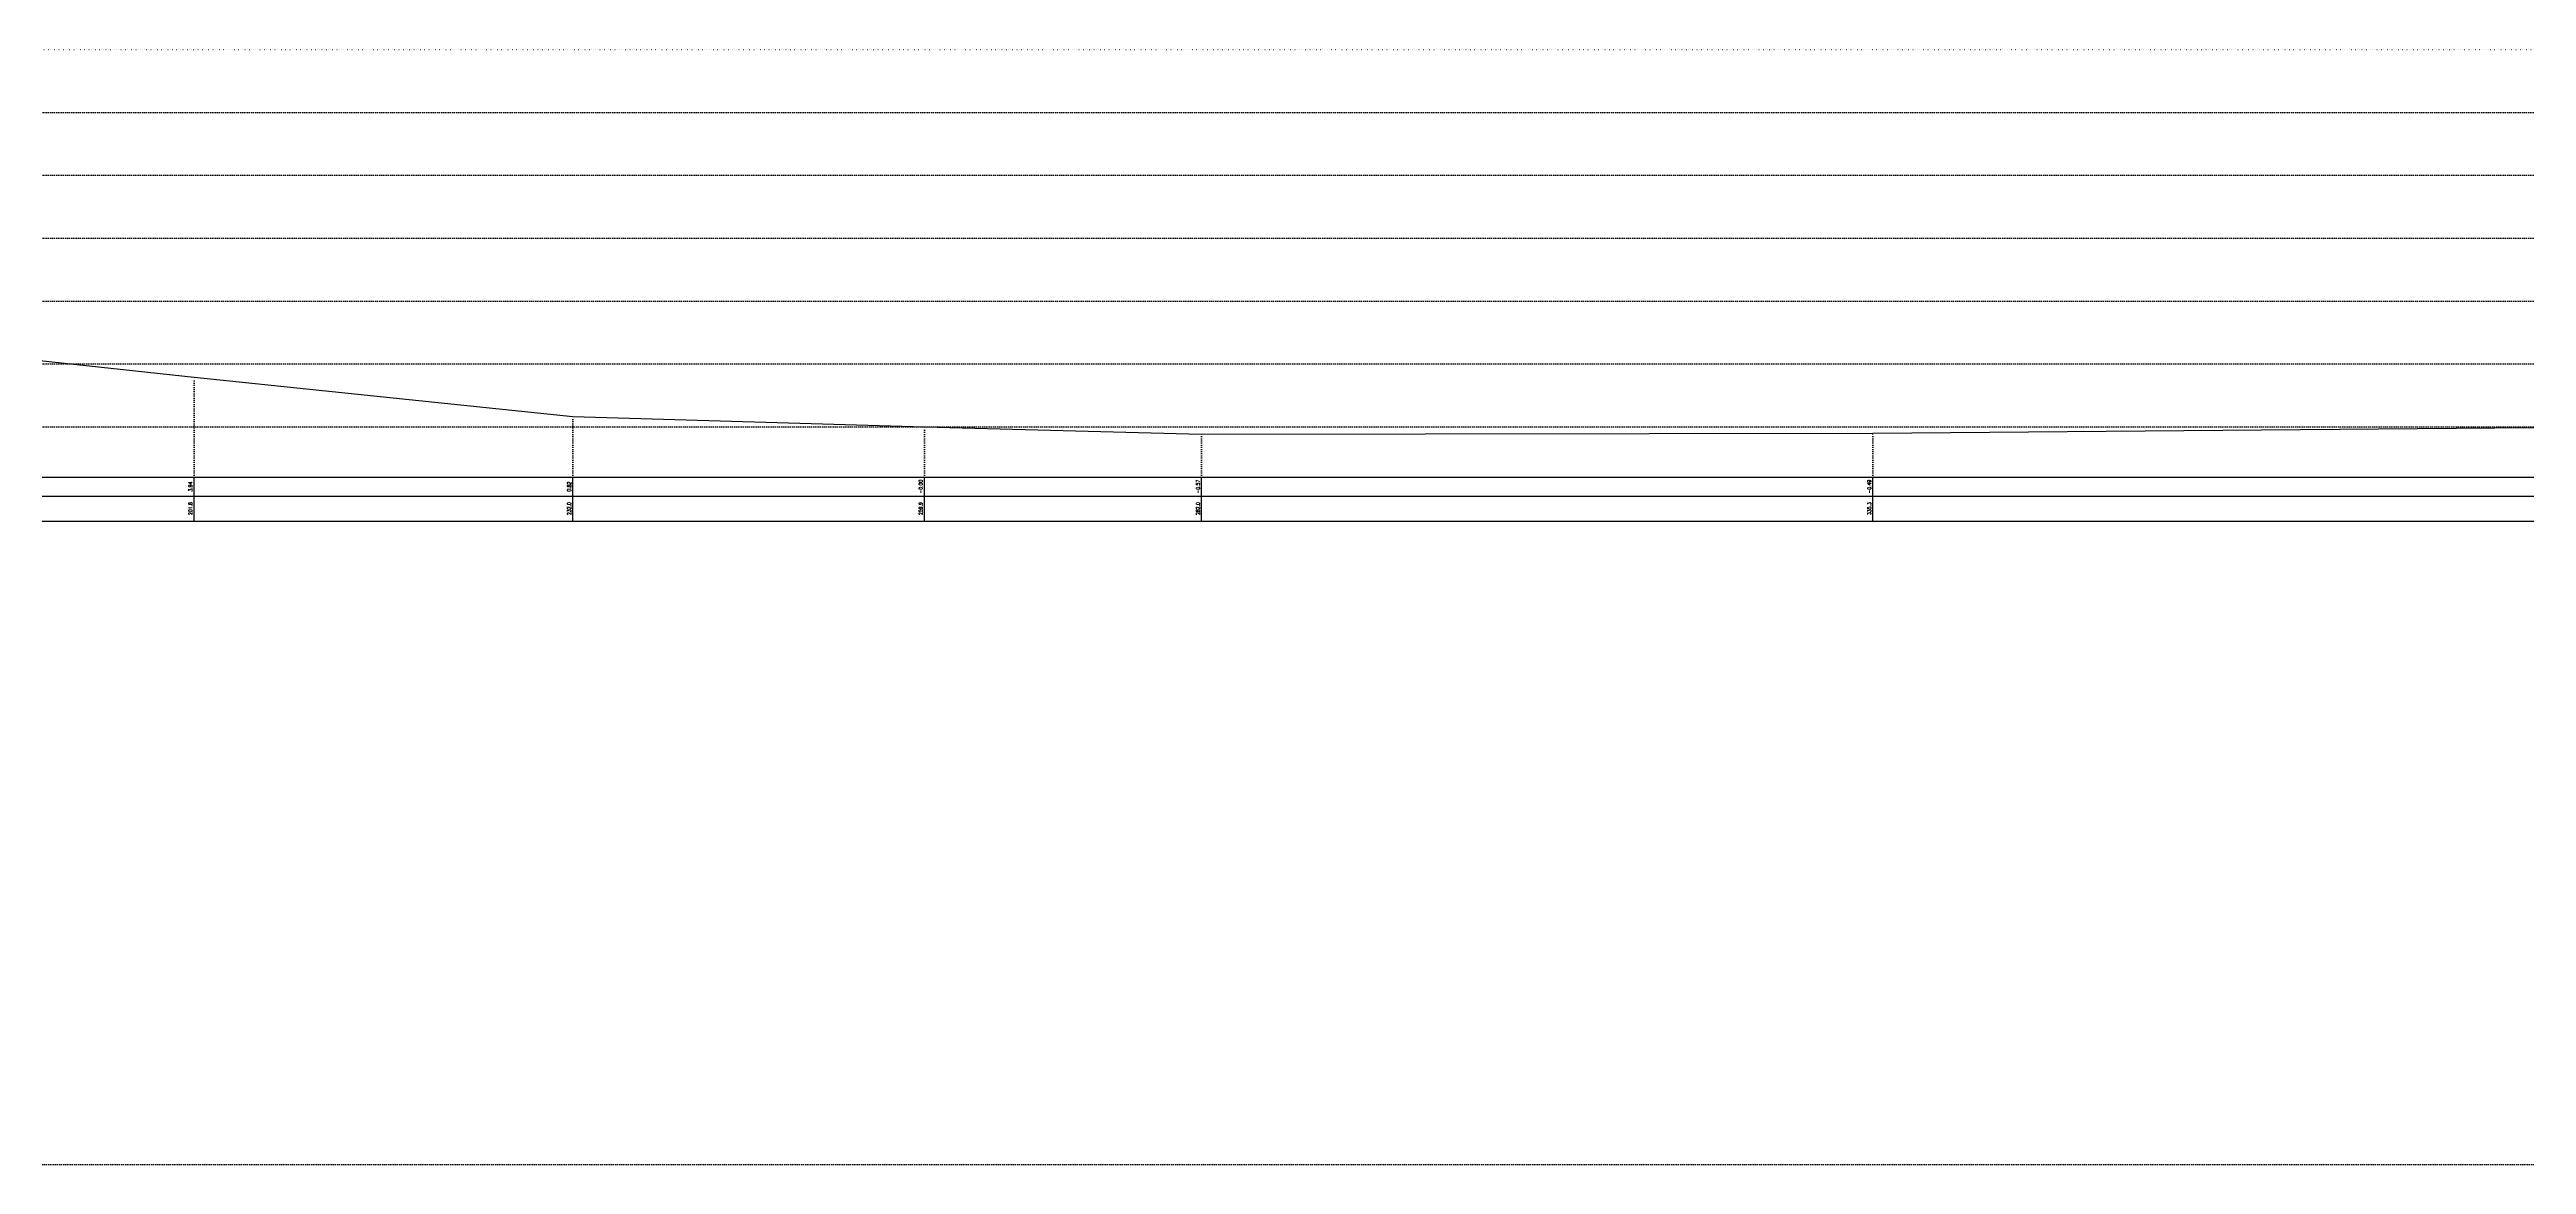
# Model space of a CAD drawing. Extents: x 391414 to 399140, y 3188456 to 3193760.
# Drawn here: x 393368 to 395337, y 3189591 to 3190478 of the extents above; entities that cross this region are included whole.
import ezdxf
from ezdxf.enums import TextEntityAlignment as Align

# ---------------------------------------------------------------- set-up
doc = ezdxf.new("R2010")
doc.units = 0
doc.linetypes.add('X4', pattern=[1.6, 0, -1.6])
for name, color, linetype in [('DMX', 1, 'CONTINUOUS'), ('zdm1', 2, 'CONTINUOUS'), ('ZDMT5', 3, 'CONTINUOUS')]:
    doc.layers.add(name, color=color, linetype=linetype)
doc.styles.add('HZ', font='rs.shx', dxfattribs={"width": 0.8, "bigfont": 'hztxt.shx'})

msp = doc.modelspace()

# ---------------------------------------------------------------- linework, layer by layer
at = {"layer": 'DMX', "linetype": 'Continuous', "flags": 128}
msp.add_lwpolyline([(391464.7, 3190410.9), (391647.8, 3190410.9), (391947, 3190453.9), (392309.6, 3190461.1), (392360.9, 3190436.9), (392435.2, 3190421.8), (392478.9, 3190391.9), (392573.7, 3190394.4), (392594.2, 3190380.3), (392633.1, 3190361.9), (392817.5, 3190340), (392835.6, 3190312.9), (393123, 3190264.1), (393284.3, 3190239), (393483.2, 3190217.3), (393784.3, 3190186), (394063.8, 3190177.9), (394284.2, 3190172.1), (394817.9, 3190173), (395343.3, 3190177.4)], dxfattribs=at)
at = {"layer": 'zdm1', "linetype": 'X4'}
for p, q in [((391449.7, 3190477.9), (398325.6, 3190477.9)), ((391449.7, 3190427.9), (398325.6, 3190427.9)), ((391449.7, 3190377.9), (398325.6, 3190377.9)), ((391449.7, 3190327.9), (398325.6, 3190327.9)), ((391449.7, 3190277.9), (398325.6, 3190277.9)), ((391449.7, 3190227.9), (398325.6, 3190227.9)), ((391449.7, 3190177.9), (398325.6, 3190177.9)), ((391445, 3189591.5), (399139.6, 3189591.5))]:
    msp.add_line(p, q, dxfattribs=at)
at = {"layer": 'zdm1', "linetype": 'Continuous'}
for p, q in [((391464.7, 3190137.9), (398315.6, 3190137.9)), ((391419.7, 3190122.9), (398315.6, 3190122.9)), ((391419.7, 3190102.9), (398315.6, 3190102.9))]:
    msp.add_line(p, q, dxfattribs=at)
at = {"layer": 'ZDMT5', "linetype": 'X4'}
for p, q in [((393483.2, 3190137.9), (393483.2, 3190217.3)), ((393784.3, 3190137.9), (393784.3, 3190186)), ((394063.8, 3190137.9), (394063.8, 3190177.9)), ((394284.2, 3190137.9), (394284.2, 3190172.1)), ((394817.9, 3190137.9), (394817.9, 3190173))]:
    msp.add_line(p, q, dxfattribs=at)
at = {"layer": 'ZDMT5', "linetype": 'Continuous'}
for p, q in [((393483.2, 3190102.9), (393483.2, 3190137.9)), ((393784.3, 3190102.9), (393784.3, 3190137.9)), ((394063.8, 3190102.9), (394063.8, 3190137.9)), ((394284.2, 3190102.9), (394284.2, 3190137.9)), ((394817.9, 3190102.9), (394817.9, 3190137.9))]:
    msp.add_line(p, q, dxfattribs=at)

# ---------------------------------------------------------------- texts
at = {"layer": 'ZDMT5', "linetype": 'Continuous', "style": 'HZ', "width": 0.8}
for s, p in [('3.94', (393482.7, 3190130.4)), ('201.8', (393482.7, 3190112.9)), ('0.82', (393783.8, 3190130.4)), ('232.0', (393783.8, 3190112.9)), ('-0.00', (394063.3, 3190130.4)), ('259.9', (394063.3, 3190112.9)), ('-0.57', (394283.7, 3190130.4)), ('282.0', (394283.7, 3190112.9)), ('-0.49', (394817.4, 3190130.4)), ('335.3', (394817.4, 3190112.9))]:
    msp.add_text(s, height=3, rotation=90, dxfattribs=at).set_placement(p, align=Align.BOTTOM_CENTER)

doc.saveas('drawing.dxf')
